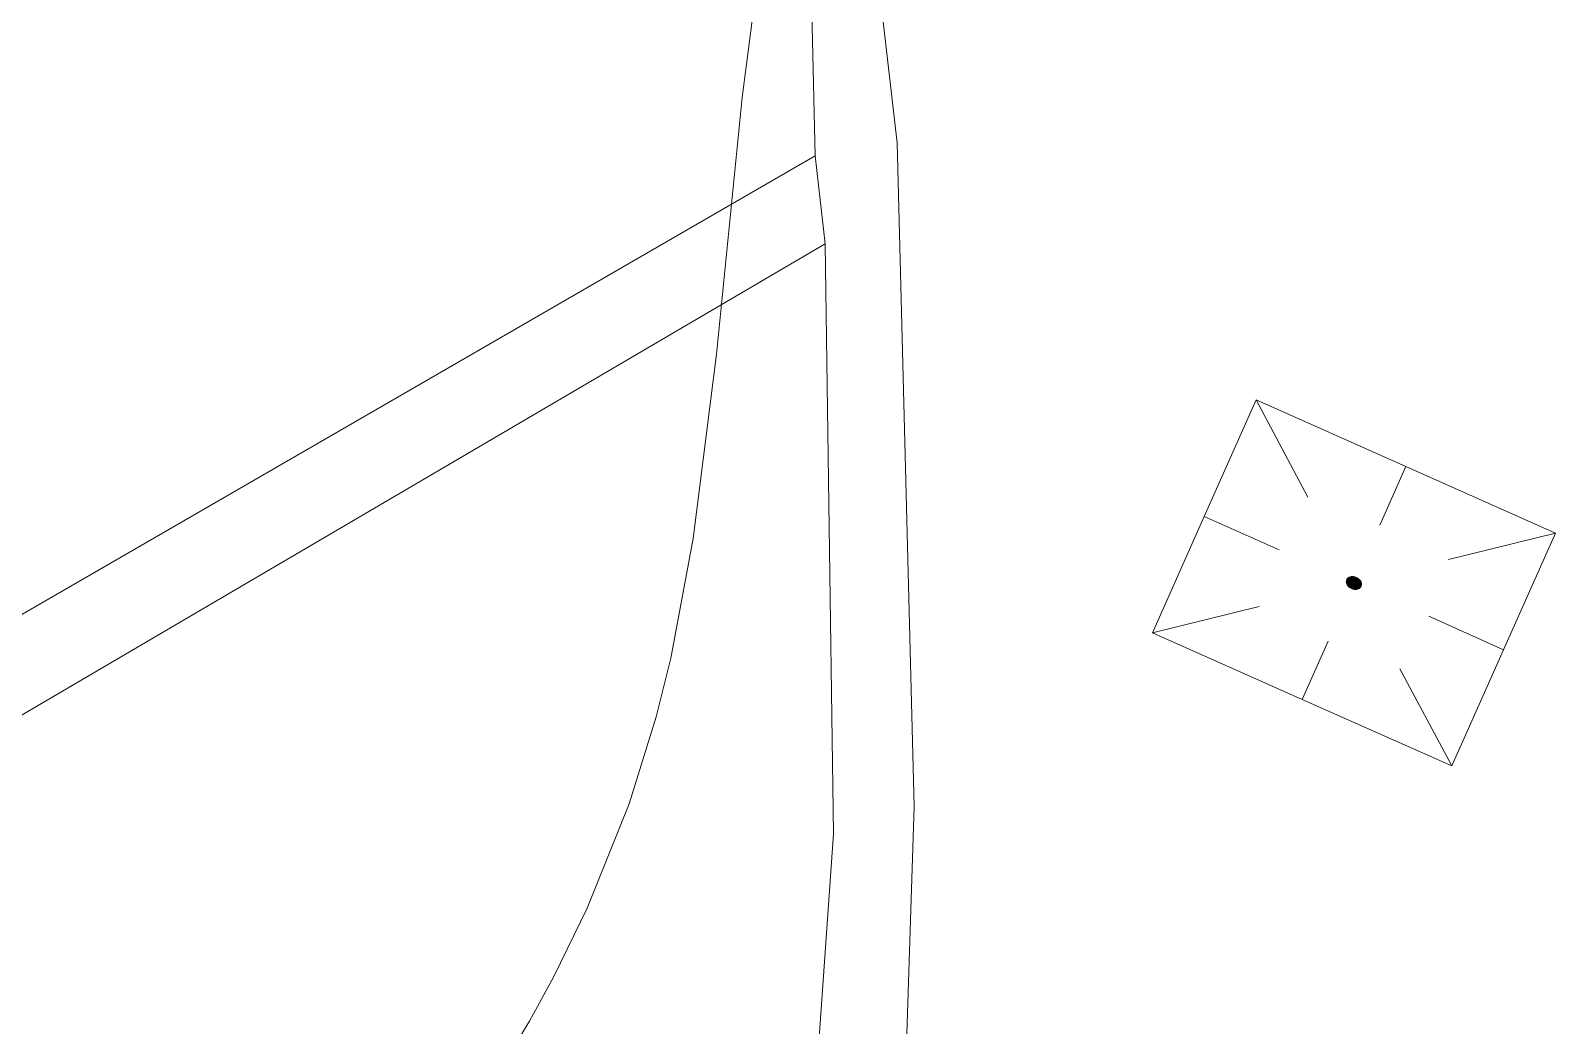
# Model space of a CAD drawing. Extents: x 1000 to 4000, y -5000 to -1000.
# Drawn here: x 1615.25 to 1651.16, y -4038.81 to -4015.38 of the extents above; entities that cross this region are included whole.
import ezdxf

# ---------------------------------------------------------------- set-up
doc = ezdxf.new("R2010")
doc.units = 0
doc.header["$MEASUREMENT"] = 0
for name, color, linetype in [('СЛОЙ_24', 7, 'CONTINUOUS'), ('СЛОЙ_50', 7, 'CONTINUOUS'), ('СЛОЙ_7', 7, 'CONTINUOUS')]:
    doc.layers.add(name, color=color, linetype=linetype)

msp = doc.modelspace()

# ---------------------------------------------------------------- linework, layer by layer
at = {"layer": 'СЛОЙ_24', "color": 253, "linetype": 'Continuous', "lineweight": 0}
for p, q in [((1610.518, -4031.749), (1633.723, -4018.329)), ((1633.723, -4018.329), (1633.961, -4020.397))]:
    msp.add_line(p, q, dxfattribs=at)
for points in [[(1634.935, -4011.763), (1635.657, -4018.025), (1636.058, -4033.648), (1635.818, -4040.953), (1632.126, -4049.142), (1627.23, -4061.265), (1617.198, -4077.562)], [(1633.595, -4012.566), (1633.723, -4018.329)], [(1613.191, -4032.582), (1633.961, -4020.397)], [(1633.961, -4020.397), (1634.156, -4034.291), (1633.731, -4040.311), (1630.521, -4047.858), (1625.465, -4059.177), (1615.513, -4076.037)]]:
    msp.add_lwpolyline(points, dxfattribs=at)
at = {"layer": 'СЛОЙ_50', "color": 253, "linetype": 'Continuous', "lineweight": 0}
msp.add_lwpolyline([(1625.727, -4040.776), (1626.999, -4038.708), (1627.576, -4037.652), (1628.362, -4036.045), (1629.349, -4033.591), (1629.982, -4031.538), (1630.325, -4030.154), (1630.857, -4027.341), (1631.402, -4023.002), (1632.009, -4016.956), (1632.415, -4013.807)], dxfattribs=at)
at = {"layer": 'СЛОЙ_7', "color": 253, "linetype": 'Continuous', "lineweight": 0}
for p, q in [((1642.889, -4026.82), (1644.109, -4024.077)), ((1644.109, -4024.077), (1645.329, -4026.366)), ((1644.109, -4024.077), (1647.635, -4025.645)), ((1647.635, -4025.645), (1647.023, -4027.022)), ((1647.635, -4025.645), (1651.157, -4027.212)), ((1641.669, -4029.562), (1642.889, -4026.82)), ((1642.889, -4026.82), (1644.649, -4027.604)), ((1651.157, -4027.212), (1648.64, -4027.837)), ((1649.933, -4029.958), (1651.157, -4027.212)), ((1646.241, -4028.313), (1646.241, -4028.313)), ((1641.669, -4029.562), (1644.183, -4028.939)), ((1649.933, -4029.958), (1648.174, -4029.17)), ((1641.669, -4029.562), (1645.193, -4031.129)), ((1645.193, -4031.129), (1645.801, -4029.756)), ((1648.713, -4032.694), (1649.933, -4029.958)), ((1648.713, -4032.694), (1647.495, -4030.411)), ((1645.193, -4031.129), (1648.713, -4032.694))]:
    msp.add_line(p, q, dxfattribs=at)
for centre, radius, start, end in [((1646.353, -4028.36), 0.122, 170.4792, 184.1678), ((1646.369, -4028.359), 0.138, 184.1992, 196.8249), ((1646.345, -4028.359), 0.114, 156.0684, 170.4088), ((1646.39, -4028.353), 0.159, 196.8209, 208.2807), ((1646.345, -4028.359), 0.114, 141.6397, 155.9801), ((1646.411, -4028.341), 0.184, 208.2561, 218.672), ((1646.351, -4028.364), 0.122, 127.8806, 141.5692), ((1646.43, -4028.327), 0.207, 218.6393, 228.2454), ((1646.361, -4028.377), 0.138, 115.2235, 127.8493), ((1646.442, -4028.313), 0.226, 228.2111, 237.2769), ((1646.37, -4028.396), 0.159, 103.7678, 115.2276), ((1646.448, -4028.304), 0.236, 237.2431, 246.0409), ((1646.376, -4028.42), 0.184, 93.3764, 103.7924), ((1646.448, -4028.304), 0.236, 246.0076, 254.8053), ((1646.378, -4028.444), 0.207, 83.8031, 93.4091), ((1646.446, -4028.314), 0.226, 254.7716, 263.8373), ((1646.376, -4028.462), 0.226, 74.7716, 83.8373), ((1646.444, -4028.333), 0.207, 263.8031, 273.4091), ((1646.373, -4028.473), 0.236, 66.0076, 74.8053), ((1646.445, -4028.356), 0.184, 273.3764, 283.7924), ((1646.373, -4028.473), 0.236, 57.2431, 66.0409), ((1646.451, -4028.38), 0.159, 283.7678, 295.2276), ((1646.379, -4028.464), 0.226, 48.2111, 57.2769), ((1646.46, -4028.4), 0.138, 295.2235, 307.8493), ((1646.392, -4028.45), 0.207, 38.6393, 48.2454), ((1646.47, -4028.412), 0.122, 307.8806, 321.5692), ((1646.41, -4028.435), 0.184, 28.2561, 38.672), ((1646.476, -4028.417), 0.114, 321.6397, 335.9801), ((1646.432, -4028.424), 0.159, 16.8209, 28.2807), ((1646.476, -4028.418), 0.114, 336.0684, 350.4088), ((1646.452, -4028.418), 0.138, 4.1992, 16.8249), ((1646.468, -4028.416), 0.122, 350.4792, 4.1678)]:
    msp.add_arc(centre, radius, start, end, dxfattribs=at)
for points in [[(1646.232, -4028.367), (1646.231, -4028.356), (1646.232, -4028.354)], [(1646.231, -4028.364), (1646.231, -4028.358), (1646.231, -4028.356)], [(1646.231, -4028.364), (1646.231, -4028.356), (1646.232, -4028.367)], [(1646.231, -4028.363), (1646.231, -4028.359), (1646.231, -4028.358)], [(1646.231, -4028.363), (1646.231, -4028.358), (1646.231, -4028.364)], [(1646.233, -4028.378), (1646.232, -4028.345), (1646.233, -4028.342)], [(1646.232, -4028.376), (1646.232, -4028.346), (1646.232, -4028.345)], [(1646.232, -4028.376), (1646.232, -4028.345), (1646.233, -4028.378)], [(1646.232, -4028.375), (1646.232, -4028.348), (1646.232, -4028.346)], [(1646.232, -4028.375), (1646.232, -4028.346), (1646.232, -4028.376)], [(1646.232, -4028.372), (1646.232, -4028.35), (1646.232, -4028.348)], [(1646.232, -4028.372), (1646.232, -4028.348), (1646.232, -4028.375)], [(1646.232, -4028.371), (1646.232, -4028.352), (1646.232, -4028.35)], [(1646.232, -4028.371), (1646.232, -4028.35), (1646.232, -4028.372)], [(1646.232, -4028.368), (1646.232, -4028.354), (1646.232, -4028.352)], [(1646.232, -4028.368), (1646.232, -4028.352), (1646.232, -4028.371)], [(1646.232, -4028.367), (1646.232, -4028.354), (1646.232, -4028.368)], [(1646.234, -4028.384), (1646.233, -4028.339), (1646.234, -4028.337)], [(1646.233, -4028.382), (1646.233, -4028.341), (1646.233, -4028.339)], [(1646.233, -4028.382), (1646.233, -4028.339), (1646.234, -4028.384)], [(1646.233, -4028.38), (1646.233, -4028.342), (1646.233, -4028.341)], [(1646.233, -4028.38), (1646.233, -4028.341), (1646.233, -4028.382)], [(1646.233, -4028.378), (1646.233, -4028.342), (1646.233, -4028.38)], [(1646.235, -4028.39), (1646.234, -4028.334), (1646.235, -4028.332)], [(1646.234, -4028.388), (1646.234, -4028.335), (1646.234, -4028.334)], [(1646.234, -4028.388), (1646.234, -4028.334), (1646.235, -4028.39)], [(1646.234, -4028.386), (1646.234, -4028.337), (1646.234, -4028.335)], [(1646.234, -4028.386), (1646.234, -4028.335), (1646.234, -4028.388)], [(1646.234, -4028.384), (1646.234, -4028.337), (1646.234, -4028.386)], [(1646.236, -4028.394), (1646.235, -4028.33), (1646.236, -4028.328)], [(1646.235, -4028.391), (1646.235, -4028.332), (1646.235, -4028.33)], [(1646.235, -4028.391), (1646.235, -4028.33), (1646.236, -4028.394)], [(1646.235, -4028.39), (1646.235, -4028.332), (1646.235, -4028.391)], [(1646.237, -4028.398), (1646.236, -4028.327), (1646.237, -4028.325)], [(1646.236, -4028.395), (1646.236, -4028.328), (1646.236, -4028.327)], [(1646.236, -4028.395), (1646.236, -4028.327), (1646.237, -4028.398)], [(1646.236, -4028.394), (1646.236, -4028.328), (1646.236, -4028.395)], [(1646.238, -4028.401), (1646.237, -4028.323), (1646.238, -4028.321)], [(1646.237, -4028.399), (1646.237, -4028.325), (1646.237, -4028.323)], [(1646.237, -4028.399), (1646.237, -4028.323), (1646.238, -4028.401)], [(1646.237, -4028.398), (1646.237, -4028.325), (1646.237, -4028.399)], [(1646.239, -4028.403), (1646.238, -4028.321), (1646.239, -4028.32)], [(1646.238, -4028.401), (1646.238, -4028.321), (1646.239, -4028.403)], [(1646.24, -4028.407), (1646.239, -4028.318), (1646.24, -4028.316)], [(1646.239, -4028.405), (1646.239, -4028.32), (1646.239, -4028.318)], [(1646.239, -4028.405), (1646.239, -4028.318), (1646.24, -4028.407)], [(1646.239, -4028.403), (1646.239, -4028.32), (1646.239, -4028.405)], [(1646.241, -4028.409), (1646.24, -4028.316), (1646.241, -4028.314)], [(1646.24, -4028.407), (1646.24, -4028.316), (1646.241, -4028.409)], [(1646.242, -4028.413), (1646.241, -4028.313), (1646.242, -4028.311)], [(1646.241, -4028.41), (1646.241, -4028.314), (1646.241, -4028.313)], [(1646.241, -4028.41), (1646.241, -4028.313), (1646.242, -4028.413)], [(1646.241, -4028.409), (1646.241, -4028.314), (1646.241, -4028.41)], [(1646.243, -4028.414), (1646.242, -4028.311), (1646.243, -4028.31)], [(1646.242, -4028.413), (1646.242, -4028.311), (1646.243, -4028.414)], [(1646.244, -4028.417), (1646.243, -4028.31), (1646.244, -4028.308)], [(1646.243, -4028.414), (1646.243, -4028.31), (1646.244, -4028.417)], [(1646.245, -4028.42), (1646.244, -4028.306), (1646.245, -4028.304)], [(1646.244, -4028.418), (1646.244, -4028.308), (1646.244, -4028.306)], [(1646.244, -4028.418), (1646.244, -4028.306), (1646.245, -4028.42)], [(1646.244, -4028.417), (1646.244, -4028.308), (1646.244, -4028.418)], [(1646.246, -4028.422), (1646.245, -4028.304), (1646.246, -4028.303)], [(1646.245, -4028.42), (1646.245, -4028.304), (1646.246, -4028.422)], [(1646.247, -4028.424), (1646.246, -4028.303), (1646.247, -4028.301)], [(1646.246, -4028.422), (1646.246, -4028.303), (1646.247, -4028.424)], [(1646.248, -4028.425), (1646.247, -4028.301), (1646.248, -4028.3)], [(1646.247, -4028.424), (1646.247, -4028.301), (1646.248, -4028.425)], [(1646.249, -4028.428), (1646.248, -4028.3), (1646.249, -4028.298)], [(1646.248, -4028.425), (1646.248, -4028.3), (1646.249, -4028.428)], [(1646.25, -4028.429), (1646.249, -4028.298), (1646.25, -4028.297)], [(1646.249, -4028.428), (1646.249, -4028.298), (1646.25, -4028.429)], [(1646.251, -4028.431), (1646.25, -4028.297), (1646.251, -4028.295)], [(1646.25, -4028.429), (1646.25, -4028.297), (1646.251, -4028.431)], [(1646.252, -4028.433), (1646.251, -4028.295), (1646.252, -4028.294)], [(1646.251, -4028.431), (1646.251, -4028.295), (1646.252, -4028.433)], [(1646.253, -4028.435), (1646.252, -4028.294), (1646.253, -4028.292)], [(1646.252, -4028.433), (1646.252, -4028.294), (1646.253, -4028.435)], [(1646.254, -4028.437), (1646.253, -4028.292), (1646.254, -4028.291)], [(1646.253, -4028.435), (1646.253, -4028.292), (1646.254, -4028.437)], [(1646.256, -4028.439), (1646.254, -4028.291), (1646.256, -4028.289)], [(1646.254, -4028.437), (1646.254, -4028.291), (1646.256, -4028.439)], [(1646.258, -4028.442), (1646.256, -4028.288), (1646.258, -4028.286)], [(1646.256, -4028.44), (1646.256, -4028.289), (1646.256, -4028.288)], [(1646.256, -4028.44), (1646.256, -4028.288), (1646.258, -4028.442)], [(1646.256, -4028.439), (1646.256, -4028.289), (1646.256, -4028.44)], [(1646.259, -4028.444), (1646.258, -4028.286), (1646.259, -4028.285)], [(1646.258, -4028.442), (1646.258, -4028.286), (1646.259, -4028.444)], [(1646.26, -4028.446), (1646.259, -4028.285), (1646.26, -4028.284)], [(1646.259, -4028.444), (1646.259, -4028.285), (1646.26, -4028.446)], [(1646.261, -4028.447), (1646.26, -4028.284), (1646.261, -4028.282)], [(1646.26, -4028.446), (1646.26, -4028.284), (1646.261, -4028.447)], [(1646.263, -4028.449), (1646.261, -4028.282), (1646.263, -4028.281)], [(1646.261, -4028.447), (1646.261, -4028.282), (1646.263, -4028.449)], [(1646.264, -4028.451), (1646.263, -4028.281), (1646.264, -4028.28)], [(1646.263, -4028.449), (1646.263, -4028.281), (1646.264, -4028.451)], [(1646.265, -4028.453), (1646.264, -4028.28), (1646.265, -4028.278)], [(1646.264, -4028.451), (1646.264, -4028.28), (1646.265, -4028.453)], [(1646.266, -4028.454), (1646.265, -4028.278), (1646.266, -4028.277)], [(1646.265, -4028.453), (1646.265, -4028.278), (1646.266, -4028.454)], [(1646.268, -4028.456), (1646.266, -4028.277), (1646.268, -4028.276)], [(1646.266, -4028.454), (1646.266, -4028.277), (1646.268, -4028.456)], [(1646.269, -4028.458), (1646.268, -4028.276), (1646.269, -4028.274)], [(1646.268, -4028.456), (1646.268, -4028.276), (1646.269, -4028.458)], [(1646.271, -4028.46), (1646.269, -4028.274), (1646.271, -4028.273)], [(1646.269, -4028.458), (1646.269, -4028.274), (1646.271, -4028.46)], [(1646.272, -4028.461), (1646.271, -4028.273), (1646.272, -4028.272)], [(1646.271, -4028.46), (1646.271, -4028.273), (1646.272, -4028.461)], [(1646.274, -4028.463), (1646.272, -4028.272), (1646.274, -4028.271)], [(1646.272, -4028.461), (1646.272, -4028.272), (1646.274, -4028.463)], [(1646.275, -4028.464), (1646.274, -4028.271), (1646.275, -4028.27)], [(1646.274, -4028.463), (1646.274, -4028.271), (1646.275, -4028.464)], [(1646.277, -4028.466), (1646.275, -4028.27), (1646.277, -4028.268)], [(1646.275, -4028.464), (1646.275, -4028.27), (1646.277, -4028.466)], [(1646.278, -4028.468), (1646.277, -4028.268), (1646.278, -4028.267)], [(1646.277, -4028.466), (1646.277, -4028.268), (1646.278, -4028.468)], [(1646.28, -4028.47), (1646.278, -4028.267), (1646.28, -4028.266)], [(1646.278, -4028.468), (1646.278, -4028.267), (1646.28, -4028.47)], [(1646.281, -4028.471), (1646.28, -4028.266), (1646.281, -4028.265)], [(1646.28, -4028.47), (1646.28, -4028.266), (1646.281, -4028.471)], [(1646.283, -4028.473), (1646.281, -4028.265), (1646.283, -4028.264)], [(1646.281, -4028.471), (1646.281, -4028.265), (1646.283, -4028.473)], [(1646.284, -4028.474), (1646.283, -4028.264), (1646.284, -4028.263)], [(1646.283, -4028.473), (1646.283, -4028.264), (1646.284, -4028.474)], [(1646.286, -4028.476), (1646.284, -4028.263), (1646.286, -4028.261)], [(1646.284, -4028.474), (1646.284, -4028.263), (1646.286, -4028.476)], [(1646.286, -4028.476), (1646.286, -4028.261), (1646.287, -4028.477)], [(1646.287, -4028.477), (1646.286, -4028.261), (1646.287, -4028.261)], [(1646.289, -4028.479), (1646.287, -4028.261), (1646.289, -4028.259)], [(1646.287, -4028.477), (1646.287, -4028.261), (1646.289, -4028.479)], [(1646.289, -4028.479), (1646.289, -4028.259), (1646.291, -4028.48)], [(1646.291, -4028.48), (1646.289, -4028.259), (1646.291, -4028.259)], [(1646.293, -4028.482), (1646.291, -4028.259), (1646.293, -4028.257)], [(1646.291, -4028.48), (1646.291, -4028.259), (1646.293, -4028.482)], [(1646.293, -4028.482), (1646.293, -4028.257), (1646.294, -4028.483)], [(1646.294, -4028.483), (1646.293, -4028.257), (1646.294, -4028.257)], [(1646.296, -4028.485), (1646.294, -4028.257), (1646.296, -4028.256)], [(1646.294, -4028.483), (1646.294, -4028.257), (1646.296, -4028.485)], [(1646.298, -4028.486), (1646.296, -4028.256), (1646.298, -4028.255)], [(1646.296, -4028.485), (1646.296, -4028.256), (1646.298, -4028.486)], [(1646.3, -4028.488), (1646.298, -4028.255), (1646.3, -4028.254)], [(1646.298, -4028.486), (1646.298, -4028.255), (1646.3, -4028.488)], [(1646.301, -4028.489), (1646.3, -4028.254), (1646.301, -4028.253)], [(1646.3, -4028.488), (1646.3, -4028.254), (1646.301, -4028.489)], [(1646.303, -4028.491), (1646.301, -4028.253), (1646.303, -4028.252)], [(1646.301, -4028.489), (1646.301, -4028.253), (1646.303, -4028.491)], [(1646.305, -4028.492), (1646.303, -4028.252), (1646.305, -4028.251)], [(1646.303, -4028.491), (1646.303, -4028.252), (1646.305, -4028.492)], [(1646.307, -4028.494), (1646.305, -4028.251), (1646.307, -4028.25)], [(1646.305, -4028.492), (1646.305, -4028.251), (1646.307, -4028.494)], [(1646.307, -4028.494), (1646.307, -4028.25), (1646.308, -4028.495)], [(1646.308, -4028.495), (1646.307, -4028.25), (1646.308, -4028.25)], [(1646.311, -4028.496), (1646.308, -4028.25), (1646.311, -4028.249)], [(1646.308, -4028.495), (1646.308, -4028.25), (1646.311, -4028.496)], [(1646.312, -4028.497), (1646.311, -4028.249), (1646.312, -4028.248)], [(1646.311, -4028.496), (1646.311, -4028.249), (1646.312, -4028.497)], [(1646.314, -4028.499), (1646.312, -4028.248), (1646.314, -4028.247)], [(1646.312, -4028.497), (1646.312, -4028.248), (1646.314, -4028.499)], [(1646.314, -4028.499), (1646.314, -4028.247), (1646.316, -4028.5)], [(1646.316, -4028.5), (1646.314, -4028.247), (1646.316, -4028.247)], [(1646.318, -4028.502), (1646.316, -4028.247), (1646.318, -4028.246)], [(1646.316, -4028.5), (1646.316, -4028.247), (1646.318, -4028.502)], [(1646.32, -4028.503), (1646.318, -4028.246), (1646.32, -4028.245)], [(1646.318, -4028.502), (1646.318, -4028.246), (1646.32, -4028.503)], [(1646.32, -4028.503), (1646.32, -4028.245), (1646.322, -4028.504)], [(1646.322, -4028.504), (1646.32, -4028.245), (1646.322, -4028.245)], [(1646.324, -4028.505), (1646.322, -4028.245), (1646.324, -4028.244)], [(1646.322, -4028.504), (1646.322, -4028.245), (1646.324, -4028.505)], [(1646.326, -4028.507), (1646.324, -4028.244), (1646.326, -4028.243)], [(1646.324, -4028.505), (1646.324, -4028.244), (1646.326, -4028.507)], [(1646.326, -4028.507), (1646.326, -4028.243), (1646.328, -4028.508)], [(1646.328, -4028.508), (1646.326, -4028.243), (1646.328, -4028.243)], [(1646.33, -4028.509), (1646.328, -4028.243), (1646.33, -4028.242)], [(1646.328, -4028.508), (1646.328, -4028.243), (1646.33, -4028.509)], [(1646.33, -4028.509), (1646.33, -4028.242), (1646.332, -4028.51)], [(1646.332, -4028.51), (1646.33, -4028.242), (1646.332, -4028.242)], [(1646.334, -4028.511), (1646.332, -4028.242), (1646.334, -4028.241)], [(1646.332, -4028.51), (1646.332, -4028.242), (1646.334, -4028.511)], [(1646.334, -4028.511), (1646.334, -4028.241), (1646.336, -4028.512)], [(1646.336, -4028.512), (1646.334, -4028.241), (1646.336, -4028.241)], [(1646.338, -4028.513), (1646.336, -4028.241), (1646.338, -4028.24)], [(1646.336, -4028.512), (1646.336, -4028.241), (1646.338, -4028.513)], [(1646.338, -4028.513), (1646.338, -4028.24), (1646.34, -4028.514)], [(1646.34, -4028.514), (1646.338, -4028.24), (1646.34, -4028.24)], [(1646.34, -4028.514), (1646.34, -4028.24), (1646.343, -4028.516)], [(1646.343, -4028.516), (1646.34, -4028.24), (1646.343, -4028.24)], [(1646.344, -4028.516), (1646.343, -4028.24), (1646.344, -4028.239)], [(1646.343, -4028.516), (1646.343, -4028.24), (1646.344, -4028.516)], [(1646.344, -4028.516), (1646.344, -4028.239), (1646.347, -4028.518)], [(1646.347, -4028.518), (1646.344, -4028.239), (1646.347, -4028.239)], [(1646.347, -4028.518), (1646.347, -4028.239), (1646.348, -4028.518)], [(1646.348, -4028.518), (1646.347, -4028.239), (1646.348, -4028.239)], [(1646.351, -4028.52), (1646.348, -4028.239), (1646.351, -4028.238)], [(1646.348, -4028.518), (1646.348, -4028.239), (1646.351, -4028.52)], [(1646.351, -4028.52), (1646.351, -4028.238), (1646.353, -4028.52)], [(1646.353, -4028.52), (1646.351, -4028.238), (1646.353, -4028.238)], [(1646.353, -4028.52), (1646.353, -4028.238), (1646.355, -4028.521)], [(1646.355, -4028.521), (1646.353, -4028.238), (1646.355, -4028.238)], [(1646.357, -4028.522), (1646.355, -4028.238), (1646.357, -4028.237)], [(1646.355, -4028.521), (1646.355, -4028.238), (1646.357, -4028.522)], [(1646.357, -4028.522), (1646.357, -4028.237), (1646.36, -4028.523)], [(1646.36, -4028.523), (1646.357, -4028.237), (1646.36, -4028.237)], [(1646.36, -4028.523), (1646.36, -4028.237), (1646.361, -4028.524)], [(1646.361, -4028.524), (1646.36, -4028.237), (1646.361, -4028.237)], [(1646.361, -4028.524), (1646.361, -4028.237), (1646.364, -4028.525)], [(1646.364, -4028.525), (1646.361, -4028.237), (1646.364, -4028.237)], [(1646.364, -4028.525), (1646.364, -4028.237), (1646.366, -4028.526)], [(1646.366, -4028.526), (1646.364, -4028.237), (1646.366, -4028.237)], [(1646.366, -4028.526), (1646.366, -4028.237), (1646.368, -4028.527)], [(1646.368, -4028.527), (1646.366, -4028.237), (1646.368, -4028.237)], [(1646.368, -4028.527), (1646.368, -4028.237), (1646.37, -4028.527)], [(1646.37, -4028.527), (1646.368, -4028.237), (1646.37, -4028.237)], [(1646.37, -4028.527), (1646.37, -4028.237), (1646.373, -4028.528)], [(1646.373, -4028.528), (1646.37, -4028.237), (1646.373, -4028.237)], [(1646.374, -4028.529), (1646.373, -4028.237), (1646.374, -4028.236)], [(1646.373, -4028.528), (1646.373, -4028.237), (1646.374, -4028.529)], [(1646.374, -4028.529), (1646.374, -4028.236), (1646.377, -4028.53)], [(1646.377, -4028.53), (1646.374, -4028.236), (1646.377, -4028.236)], [(1646.377, -4028.53), (1646.377, -4028.236), (1646.379, -4028.53)], [(1646.379, -4028.53), (1646.377, -4028.236), (1646.379, -4028.236)], [(1646.379, -4028.53), (1646.379, -4028.236), (1646.382, -4028.531)], [(1646.382, -4028.531), (1646.382, -4028.236), (1646.383, -4028.531)], [(1646.383, -4028.531), (1646.383, -4028.237), (1646.386, -4028.532)], [(1646.386, -4028.532), (1646.386, -4028.237), (1646.388, -4028.533)], [(1646.388, -4028.533), (1646.388, -4028.237), (1646.391, -4028.533)], [(1646.391, -4028.533), (1646.391, -4028.237), (1646.392, -4028.534)], [(1646.392, -4028.534), (1646.392, -4028.237), (1646.395, -4028.534)], [(1646.395, -4028.534), (1646.395, -4028.237), (1646.397, -4028.535)], [(1646.397, -4028.535), (1646.397, -4028.237), (1646.4, -4028.535)], [(1646.4, -4028.535), (1646.4, -4028.238), (1646.401, -4028.536)], [(1646.401, -4028.536), (1646.401, -4028.238), (1646.404, -4028.536)], [(1646.404, -4028.536), (1646.404, -4028.238), (1646.406, -4028.537)], [(1646.406, -4028.537), (1646.406, -4028.238), (1646.409, -4028.537)], [(1646.409, -4028.537), (1646.409, -4028.239), (1646.41, -4028.537)], [(1646.41, -4028.537), (1646.41, -4028.239), (1646.413, -4028.538)], [(1646.413, -4028.538), (1646.413, -4028.239), (1646.415, -4028.538)], [(1646.415, -4028.538), (1646.415, -4028.24), (1646.418, -4028.538)], [(1646.418, -4028.538), (1646.418, -4028.24), (1646.419, -4028.539)], [(1646.419, -4028.539), (1646.419, -4028.241), (1646.422, -4028.539)], [(1646.422, -4028.539), (1646.422, -4028.241), (1646.424, -4028.539)], [(1646.424, -4028.539), (1646.424, -4028.242), (1646.427, -4028.539)], [(1646.427, -4028.539), (1646.427, -4028.242), (1646.428, -4028.54)], [(1646.428, -4028.54), (1646.428, -4028.243), (1646.431, -4028.54)], [(1646.431, -4028.54), (1646.431, -4028.243), (1646.433, -4028.54)], [(1646.433, -4028.54), (1646.433, -4028.244), (1646.436, -4028.54)], [(1646.436, -4028.54), (1646.436, -4028.244), (1646.437, -4028.54)], [(1646.437, -4028.54), (1646.437, -4028.245), (1646.44, -4028.54)], [(1646.44, -4028.54), (1646.44, -4028.246), (1646.442, -4028.54)], [(1646.442, -4028.54), (1646.442, -4028.246), (1646.445, -4028.54)]]:
    msp.add_solid(points, dxfattribs=at)
at = {"layer": 'СЛОЙ_7', "color": 253, "linetype": 'Continuous', "lineweight": 0, "extrusion": (0, 0, -1)}
for points in [[(-1646.382, -4028.531), (-1646.379, -4028.236), (-1646.382, -4028.236)], [(-1646.383, -4028.531), (-1646.382, -4028.236), (-1646.383, -4028.237)], [(-1646.386, -4028.532), (-1646.383, -4028.237), (-1646.386, -4028.237)], [(-1646.388, -4028.533), (-1646.386, -4028.237), (-1646.388, -4028.237)], [(-1646.391, -4028.533), (-1646.388, -4028.237), (-1646.391, -4028.237)], [(-1646.392, -4028.534), (-1646.391, -4028.237), (-1646.392, -4028.237)], [(-1646.395, -4028.534), (-1646.392, -4028.237), (-1646.395, -4028.237)], [(-1646.397, -4028.535), (-1646.395, -4028.237), (-1646.397, -4028.237)], [(-1646.4, -4028.535), (-1646.397, -4028.237), (-1646.4, -4028.238)], [(-1646.401, -4028.536), (-1646.4, -4028.238), (-1646.401, -4028.238)], [(-1646.404, -4028.536), (-1646.401, -4028.238), (-1646.404, -4028.238)], [(-1646.406, -4028.537), (-1646.404, -4028.238), (-1646.406, -4028.238)], [(-1646.409, -4028.537), (-1646.406, -4028.238), (-1646.409, -4028.239)], [(-1646.41, -4028.537), (-1646.409, -4028.239), (-1646.41, -4028.239)], [(-1646.413, -4028.538), (-1646.41, -4028.239), (-1646.413, -4028.239)], [(-1646.415, -4028.538), (-1646.413, -4028.239), (-1646.415, -4028.24)], [(-1646.418, -4028.538), (-1646.415, -4028.24), (-1646.418, -4028.24)], [(-1646.419, -4028.539), (-1646.418, -4028.24), (-1646.419, -4028.241)], [(-1646.422, -4028.539), (-1646.419, -4028.241), (-1646.422, -4028.241)], [(-1646.424, -4028.539), (-1646.422, -4028.241), (-1646.424, -4028.242)], [(-1646.427, -4028.539), (-1646.424, -4028.242), (-1646.427, -4028.242)], [(-1646.428, -4028.54), (-1646.427, -4028.242), (-1646.428, -4028.243)], [(-1646.431, -4028.54), (-1646.428, -4028.243), (-1646.431, -4028.243)], [(-1646.433, -4028.54), (-1646.431, -4028.243), (-1646.433, -4028.244)], [(-1646.436, -4028.54), (-1646.433, -4028.244), (-1646.436, -4028.244)], [(-1646.437, -4028.54), (-1646.436, -4028.244), (-1646.437, -4028.245)], [(-1646.44, -4028.54), (-1646.437, -4028.245), (-1646.44, -4028.246)], [(-1646.442, -4028.54), (-1646.44, -4028.246), (-1646.442, -4028.246)], [(-1646.445, -4028.54), (-1646.442, -4028.246), (-1646.445, -4028.247)], [(-1646.445, -4028.54), (-1646.445, -4028.247), (-1646.446, -4028.54)], [(-1646.446, -4028.54), (-1646.445, -4028.247), (-1646.446, -4028.248)], [(-1646.446, -4028.54), (-1646.446, -4028.248), (-1646.449, -4028.54)], [(-1646.449, -4028.54), (-1646.446, -4028.248), (-1646.449, -4028.249)], [(-1646.449, -4028.54), (-1646.449, -4028.249), (-1646.451, -4028.54)], [(-1646.451, -4028.54), (-1646.449, -4028.249), (-1646.451, -4028.249)], [(-1646.451, -4028.54), (-1646.451, -4028.249), (-1646.453, -4028.54)], [(-1646.453, -4028.54), (-1646.451, -4028.249), (-1646.453, -4028.25)], [(-1646.453, -4028.54), (-1646.453, -4028.25), (-1646.455, -4028.54)], [(-1646.455, -4028.54), (-1646.453, -4028.25), (-1646.455, -4028.251)], [(-1646.455, -4028.54), (-1646.455, -4028.251), (-1646.458, -4028.54)], [(-1646.458, -4028.54), (-1646.455, -4028.251), (-1646.458, -4028.252)], [(-1646.458, -4028.54), (-1646.458, -4028.252), (-1646.46, -4028.539)], [(-1646.46, -4028.539), (-1646.458, -4028.252), (-1646.46, -4028.252)], [(-1646.46, -4028.539), (-1646.46, -4028.252), (-1646.462, -4028.539)], [(-1646.462, -4028.539), (-1646.46, -4028.252), (-1646.462, -4028.253)], [(-1646.462, -4028.539), (-1646.462, -4028.253), (-1646.464, -4028.539)], [(-1646.464, -4028.539), (-1646.462, -4028.253), (-1646.464, -4028.254)], [(-1646.464, -4028.539), (-1646.464, -4028.254), (-1646.466, -4028.539)], [(-1646.466, -4028.539), (-1646.464, -4028.254), (-1646.466, -4028.255)], [(-1646.466, -4028.539), (-1646.466, -4028.255), (-1646.468, -4028.539)], [(-1646.468, -4028.539), (-1646.466, -4028.255), (-1646.468, -4028.256)], [(-1646.468, -4028.539), (-1646.468, -4028.256), (-1646.471, -4028.538)], [(-1646.471, -4028.538), (-1646.468, -4028.256), (-1646.471, -4028.257)], [(-1646.471, -4028.538), (-1646.471, -4028.257), (-1646.472, -4028.538)], [(-1646.472, -4028.538), (-1646.471, -4028.257), (-1646.472, -4028.258)], [(-1646.472, -4028.538), (-1646.472, -4028.258), (-1646.475, -4028.538)], [(-1646.475, -4028.538), (-1646.472, -4028.258), (-1646.475, -4028.259)], [(-1646.475, -4028.538), (-1646.475, -4028.259), (-1646.477, -4028.537)], [(-1646.477, -4028.537), (-1646.475, -4028.259), (-1646.477, -4028.26)], [(-1646.477, -4028.537), (-1646.477, -4028.26), (-1646.479, -4028.537)], [(-1646.479, -4028.537), (-1646.477, -4028.26), (-1646.479, -4028.261)], [(-1646.479, -4028.537), (-1646.479, -4028.261), (-1646.481, -4028.537)], [(-1646.481, -4028.537), (-1646.479, -4028.261), (-1646.481, -4028.262)], [(-1646.481, -4028.537), (-1646.481, -4028.262), (-1646.483, -4028.536)], [(-1646.483, -4028.536), (-1646.481, -4028.262), (-1646.483, -4028.263)], [(-1646.483, -4028.536), (-1646.483, -4028.263), (-1646.485, -4028.536)], [(-1646.485, -4028.536), (-1646.483, -4028.263), (-1646.485, -4028.264)], [(-1646.485, -4028.536), (-1646.485, -4028.264), (-1646.487, -4028.535)], [(-1646.487, -4028.535), (-1646.485, -4028.264), (-1646.487, -4028.266)], [(-1646.487, -4028.535), (-1646.487, -4028.266), (-1646.489, -4028.535)], [(-1646.489, -4028.535), (-1646.487, -4028.266), (-1646.489, -4028.266)], [(-1646.489, -4028.535), (-1646.489, -4028.266), (-1646.492, -4028.534)], [(-1646.492, -4028.534), (-1646.489, -4028.266), (-1646.492, -4028.268)], [(-1646.492, -4028.534), (-1646.492, -4028.268), (-1646.493, -4028.534)], [(-1646.493, -4028.534), (-1646.492, -4028.268), (-1646.493, -4028.269)], [(-1646.493, -4028.534), (-1646.493, -4028.269), (-1646.496, -4028.533)], [(-1646.496, -4028.533), (-1646.493, -4028.269), (-1646.496, -4028.27)], [(-1646.496, -4028.533), (-1646.496, -4028.27), (-1646.497, -4028.532)], [(-1646.497, -4028.532), (-1646.496, -4028.27), (-1646.497, -4028.271)], [(-1646.497, -4028.532), (-1646.497, -4028.271), (-1646.499, -4028.532)], [(-1646.499, -4028.532), (-1646.497, -4028.271), (-1646.499, -4028.273)], [(-1646.499, -4028.532), (-1646.499, -4028.273), (-1646.501, -4028.531)], [(-1646.501, -4028.531), (-1646.499, -4028.273), (-1646.501, -4028.274)], [(-1646.501, -4028.531), (-1646.501, -4028.274), (-1646.503, -4028.53)], [(-1646.503, -4028.53), (-1646.501, -4028.274), (-1646.503, -4028.275)], [(-1646.503, -4028.53), (-1646.503, -4028.275), (-1646.505, -4028.53)], [(-1646.505, -4028.53), (-1646.503, -4028.275), (-1646.505, -4028.276)], [(-1646.505, -4028.53), (-1646.505, -4028.276), (-1646.507, -4028.529)], [(-1646.507, -4028.529), (-1646.505, -4028.276), (-1646.507, -4028.278)], [(-1646.507, -4028.529), (-1646.507, -4028.278), (-1646.509, -4028.528)], [(-1646.509, -4028.528), (-1646.507, -4028.278), (-1646.509, -4028.279)], [(-1646.509, -4028.528), (-1646.509, -4028.279), (-1646.511, -4028.528)], [(-1646.511, -4028.528), (-1646.509, -4028.279), (-1646.511, -4028.28)], [(-1646.511, -4028.528), (-1646.511, -4028.28), (-1646.513, -4028.527)], [(-1646.513, -4028.527), (-1646.511, -4028.28), (-1646.513, -4028.281)], [(-1646.513, -4028.527), (-1646.513, -4028.281), (-1646.515, -4028.526)], [(-1646.515, -4028.526), (-1646.513, -4028.281), (-1646.515, -4028.283)], [(-1646.515, -4028.526), (-1646.515, -4028.283), (-1646.516, -4028.525)], [(-1646.516, -4028.525), (-1646.515, -4028.283), (-1646.516, -4028.284)], [(-1646.516, -4028.525), (-1646.516, -4028.284), (-1646.518, -4028.524)], [(-1646.518, -4028.524), (-1646.516, -4028.284), (-1646.518, -4028.286)], [(-1646.518, -4028.524), (-1646.518, -4028.286), (-1646.52, -4028.524)], [(-1646.52, -4028.524), (-1646.518, -4028.286), (-1646.52, -4028.287)], [(-1646.52, -4028.524), (-1646.52, -4028.287), (-1646.522, -4028.523)], [(-1646.522, -4028.523), (-1646.52, -4028.287), (-1646.522, -4028.289)], [(-1646.522, -4028.523), (-1646.522, -4028.289), (-1646.523, -4028.522)], [(-1646.523, -4028.522), (-1646.522, -4028.289), (-1646.523, -4028.29)], [(-1646.523, -4028.522), (-1646.523, -4028.29), (-1646.525, -4028.521)], [(-1646.525, -4028.521), (-1646.523, -4028.29), (-1646.525, -4028.292)], [(-1646.525, -4028.521), (-1646.525, -4028.292), (-1646.527, -4028.52)], [(-1646.527, -4028.52), (-1646.525, -4028.292), (-1646.527, -4028.293)], [(-1646.527, -4028.52), (-1646.527, -4028.293), (-1646.529, -4028.519)], [(-1646.529, -4028.519), (-1646.527, -4028.293), (-1646.529, -4028.295)], [(-1646.529, -4028.519), (-1646.529, -4028.295), (-1646.53, -4028.518)], [(-1646.53, -4028.518), (-1646.529, -4028.295), (-1646.53, -4028.296)], [(-1646.53, -4028.518), (-1646.53, -4028.296), (-1646.532, -4028.517)], [(-1646.532, -4028.517), (-1646.53, -4028.296), (-1646.532, -4028.298)], [(-1646.532, -4028.517), (-1646.532, -4028.298), (-1646.534, -4028.516)], [(-1646.534, -4028.516), (-1646.532, -4028.298), (-1646.534, -4028.299)], [(-1646.534, -4028.516), (-1646.534, -4028.299), (-1646.536, -4028.515)], [(-1646.536, -4028.515), (-1646.534, -4028.299), (-1646.536, -4028.301)], [(-1646.536, -4028.515), (-1646.536, -4028.301), (-1646.537, -4028.514)], [(-1646.537, -4028.514), (-1646.536, -4028.301), (-1646.537, -4028.302)], [(-1646.537, -4028.514), (-1646.537, -4028.302), (-1646.539, -4028.513)], [(-1646.539, -4028.513), (-1646.537, -4028.302), (-1646.539, -4028.304)], [(-1646.539, -4028.513), (-1646.539, -4028.304), (-1646.54, -4028.512)], [(-1646.54, -4028.512), (-1646.539, -4028.304), (-1646.54, -4028.305)], [(-1646.54, -4028.512), (-1646.54, -4028.305), (-1646.542, -4028.51)], [(-1646.542, -4028.51), (-1646.54, -4028.305), (-1646.542, -4028.307)], [(-1646.542, -4028.51), (-1646.542, -4028.307), (-1646.543, -4028.51)], [(-1646.543, -4028.51), (-1646.542, -4028.307), (-1646.543, -4028.308)], [(-1646.543, -4028.51), (-1646.543, -4028.308), (-1646.545, -4028.508)], [(-1646.545, -4028.508), (-1646.543, -4028.308), (-1646.545, -4028.31)], [(-1646.545, -4028.508), (-1646.545, -4028.31), (-1646.546, -4028.507)], [(-1646.546, -4028.507), (-1646.545, -4028.31), (-1646.546, -4028.312)], [(-1646.546, -4028.507), (-1646.546, -4028.312), (-1646.548, -4028.506)], [(-1646.548, -4028.506), (-1646.546, -4028.312), (-1646.548, -4028.314)], [(-1646.548, -4028.506), (-1646.548, -4028.314), (-1646.549, -4028.505)], [(-1646.549, -4028.505), (-1646.548, -4028.314), (-1646.549, -4028.315)], [(-1646.549, -4028.505), (-1646.549, -4028.315), (-1646.551, -4028.503)], [(-1646.551, -4028.503), (-1646.549, -4028.315), (-1646.551, -4028.317)], [(-1646.551, -4028.503), (-1646.551, -4028.317), (-1646.552, -4028.502)], [(-1646.552, -4028.502), (-1646.551, -4028.317), (-1646.552, -4028.318)], [(-1646.552, -4028.502), (-1646.552, -4028.318), (-1646.554, -4028.501)], [(-1646.554, -4028.501), (-1646.552, -4028.318), (-1646.554, -4028.321)], [(-1646.554, -4028.501), (-1646.554, -4028.321), (-1646.555, -4028.5)], [(-1646.555, -4028.5), (-1646.554, -4028.321), (-1646.555, -4028.322)], [(-1646.555, -4028.5), (-1646.555, -4028.322), (-1646.556, -4028.498)], [(-1646.556, -4028.498), (-1646.555, -4028.322), (-1646.556, -4028.324)], [(-1646.556, -4028.498), (-1646.556, -4028.324), (-1646.557, -4028.497)], [(-1646.557, -4028.497), (-1646.556, -4028.324), (-1646.557, -4028.325)], [(-1646.557, -4028.497), (-1646.557, -4028.325), (-1646.559, -4028.495)], [(-1646.559, -4028.495), (-1646.557, -4028.325), (-1646.559, -4028.327)], [(-1646.559, -4028.495), (-1646.559, -4028.327), (-1646.56, -4028.494)], [(-1646.56, -4028.494), (-1646.559, -4028.327), (-1646.56, -4028.329)], [(-1646.56, -4028.494), (-1646.56, -4028.329), (-1646.561, -4028.493)], [(-1646.561, -4028.493), (-1646.56, -4028.329), (-1646.561, -4028.331)], [(-1646.561, -4028.493), (-1646.561, -4028.331), (-1646.562, -4028.492)], [(-1646.562, -4028.492), (-1646.561, -4028.331), (-1646.562, -4028.332)], [(-1646.562, -4028.492), (-1646.562, -4028.332), (-1646.564, -4028.49)], [(-1646.564, -4028.49), (-1646.562, -4028.332), (-1646.564, -4028.335)], [(-1646.564, -4028.49), (-1646.564, -4028.335), (-1646.565, -4028.489)], [(-1646.565, -4028.489), (-1646.564, -4028.335), (-1646.565, -4028.336)], [(-1646.565, -4028.489), (-1646.565, -4028.336), (-1646.566, -4028.487)], [(-1646.566, -4028.487), (-1646.565, -4028.336), (-1646.566, -4028.338)], [(-1646.566, -4028.487), (-1646.566, -4028.338), (-1646.567, -4028.486)], [(-1646.567, -4028.486), (-1646.566, -4028.338), (-1646.567, -4028.34)], [(-1646.567, -4028.486), (-1646.567, -4028.34), (-1646.568, -4028.484)], [(-1646.568, -4028.484), (-1646.567, -4028.34), (-1646.568, -4028.342)], [(-1646.568, -4028.484), (-1646.568, -4028.342), (-1646.569, -4028.483)], [(-1646.569, -4028.483), (-1646.568, -4028.342), (-1646.569, -4028.343)], [(-1646.569, -4028.483), (-1646.569, -4028.343), (-1646.57, -4028.481)], [(-1646.57, -4028.481), (-1646.569, -4028.343), (-1646.57, -4028.345)], [(-1646.57, -4028.481), (-1646.57, -4028.345), (-1646.571, -4028.48)], [(-1646.571, -4028.48), (-1646.57, -4028.345), (-1646.571, -4028.347)], [(-1646.571, -4028.48), (-1646.571, -4028.347), (-1646.572, -4028.478)], [(-1646.572, -4028.478), (-1646.571, -4028.347), (-1646.572, -4028.349)], [(-1646.572, -4028.478), (-1646.572, -4028.349), (-1646.573, -4028.477)], [(-1646.573, -4028.477), (-1646.572, -4028.349), (-1646.573, -4028.351)], [(-1646.573, -4028.477), (-1646.573, -4028.351), (-1646.574, -4028.475)], [(-1646.574, -4028.475), (-1646.573, -4028.351), (-1646.574, -4028.353)], [(-1646.574, -4028.475), (-1646.574, -4028.353), (-1646.575, -4028.474)], [(-1646.575, -4028.474), (-1646.574, -4028.353), (-1646.575, -4028.354)], [(-1646.575, -4028.474), (-1646.575, -4028.354), (-1646.576, -4028.472)], [(-1646.576, -4028.472), (-1646.575, -4028.354), (-1646.576, -4028.357)], [(-1646.576, -4028.472), (-1646.576, -4028.357), (-1646.577, -4028.47)], [(-1646.577, -4028.47), (-1646.576, -4028.357), (-1646.577, -4028.358)], [(-1646.577, -4028.47), (-1646.577, -4028.358), (-1646.578, -4028.469)], [(-1646.578, -4028.469), (-1646.577, -4028.358), (-1646.578, -4028.36)], [(-1646.578, -4028.469), (-1646.578, -4028.36), (-1646.578, -4028.467)], [(-1646.578, -4028.467), (-1646.578, -4028.36), (-1646.578, -4028.362)], [(-1646.578, -4028.467), (-1646.578, -4028.362), (-1646.579, -4028.465)], [(-1646.579, -4028.465), (-1646.578, -4028.362), (-1646.579, -4028.364)], [(-1646.579, -4028.465), (-1646.579, -4028.364), (-1646.58, -4028.464)], [(-1646.58, -4028.464), (-1646.579, -4028.364), (-1646.58, -4028.366)], [(-1646.58, -4028.464), (-1646.58, -4028.366), (-1646.581, -4028.462)], [(-1646.581, -4028.462), (-1646.58, -4028.366), (-1646.581, -4028.368)], [(-1646.581, -4028.462), (-1646.581, -4028.368), (-1646.581, -4028.461)], [(-1646.581, -4028.461), (-1646.581, -4028.368), (-1646.581, -4028.369)], [(-1646.581, -4028.461), (-1646.581, -4028.369), (-1646.582, -4028.459)], [(-1646.582, -4028.459), (-1646.581, -4028.369), (-1646.582, -4028.372)], [(-1646.582, -4028.459), (-1646.582, -4028.372), (-1646.583, -4028.457)], [(-1646.583, -4028.457), (-1646.582, -4028.372), (-1646.583, -4028.373)], [(-1646.583, -4028.457), (-1646.583, -4028.373), (-1646.583, -4028.455)], [(-1646.583, -4028.455), (-1646.583, -4028.373), (-1646.583, -4028.376)], [(-1646.583, -4028.455), (-1646.583, -4028.376), (-1646.584, -4028.454)], [(-1646.584, -4028.454), (-1646.583, -4028.376), (-1646.584, -4028.377)], [(-1646.584, -4028.454), (-1646.584, -4028.377), (-1646.585, -4028.452)], [(-1646.585, -4028.452), (-1646.584, -4028.377), (-1646.585, -4028.379)], [(-1646.585, -4028.452), (-1646.585, -4028.379), (-1646.585, -4028.45)], [(-1646.585, -4028.45), (-1646.585, -4028.379), (-1646.585, -4028.381)], [(-1646.585, -4028.45), (-1646.585, -4028.381), (-1646.586, -4028.448)], [(-1646.586, -4028.448), (-1646.585, -4028.381), (-1646.586, -4028.383)], [(-1646.586, -4028.448), (-1646.586, -4028.383), (-1646.586, -4028.447)], [(-1646.586, -4028.447), (-1646.586, -4028.383), (-1646.586, -4028.385)], [(-1646.586, -4028.447), (-1646.586, -4028.385), (-1646.587, -4028.445)], [(-1646.587, -4028.445), (-1646.586, -4028.385), (-1646.587, -4028.387)], [(-1646.587, -4028.445), (-1646.587, -4028.387), (-1646.587, -4028.443)], [(-1646.587, -4028.443), (-1646.587, -4028.387), (-1646.587, -4028.389)], [(-1646.587, -4028.443), (-1646.587, -4028.389), (-1646.587, -4028.441)], [(-1646.587, -4028.441), (-1646.587, -4028.389), (-1646.587, -4028.391)], [(-1646.587, -4028.441), (-1646.587, -4028.391), (-1646.588, -4028.44)], [(-1646.588, -4028.44), (-1646.587, -4028.391), (-1646.588, -4028.392)], [(-1646.588, -4028.44), (-1646.588, -4028.392), (-1646.588, -4028.437)], [(-1646.588, -4028.437), (-1646.588, -4028.392), (-1646.588, -4028.395)], [(-1646.588, -4028.437), (-1646.588, -4028.395), (-1646.588, -4028.436)], [(-1646.588, -4028.436), (-1646.588, -4028.395), (-1646.588, -4028.396)], [(-1646.588, -4028.436), (-1646.588, -4028.396), (-1646.589, -4028.434)], [(-1646.589, -4028.434), (-1646.588, -4028.396), (-1646.589, -4028.399)], [(-1646.589, -4028.434), (-1646.589, -4028.399), (-1646.589, -4028.432)], [(-1646.589, -4028.432), (-1646.589, -4028.399), (-1646.589, -4028.4)], [(-1646.589, -4028.432), (-1646.589, -4028.4), (-1646.589, -4028.43)], [(-1646.589, -4028.43), (-1646.589, -4028.4), (-1646.589, -4028.402)], [(-1646.589, -4028.43), (-1646.589, -4028.402), (-1646.589, -4028.429)], [(-1646.589, -4028.429), (-1646.589, -4028.402), (-1646.589, -4028.404)], [(-1646.589, -4028.429), (-1646.589, -4028.404), (-1646.589, -4028.426)], [(-1646.589, -4028.426), (-1646.589, -4028.404), (-1646.589, -4028.406)], [(-1646.589, -4028.426), (-1646.589, -4028.406), (-1646.59, -4028.425)], [(-1646.59, -4028.425), (-1646.589, -4028.406), (-1646.59, -4028.408)], [(-1646.59, -4028.425), (-1646.59, -4028.408), (-1646.59, -4028.423)], [(-1646.59, -4028.423), (-1646.59, -4028.408), (-1646.59, -4028.41)], [(-1646.59, -4028.423), (-1646.59, -4028.41), (-1646.59, -4028.421)], [(-1646.59, -4028.421), (-1646.59, -4028.41), (-1646.59, -4028.411)], [(-1646.59, -4028.421), (-1646.59, -4028.411), (-1646.59, -4028.419)], [(-1646.59, -4028.419), (-1646.59, -4028.411), (-1646.59, -4028.414)], [(-1646.59, -4028.419), (-1646.59, -4028.414), (-1646.59, -4028.415)]]:
    msp.add_solid(points, dxfattribs=at)

doc.saveas('drawing.dxf')
